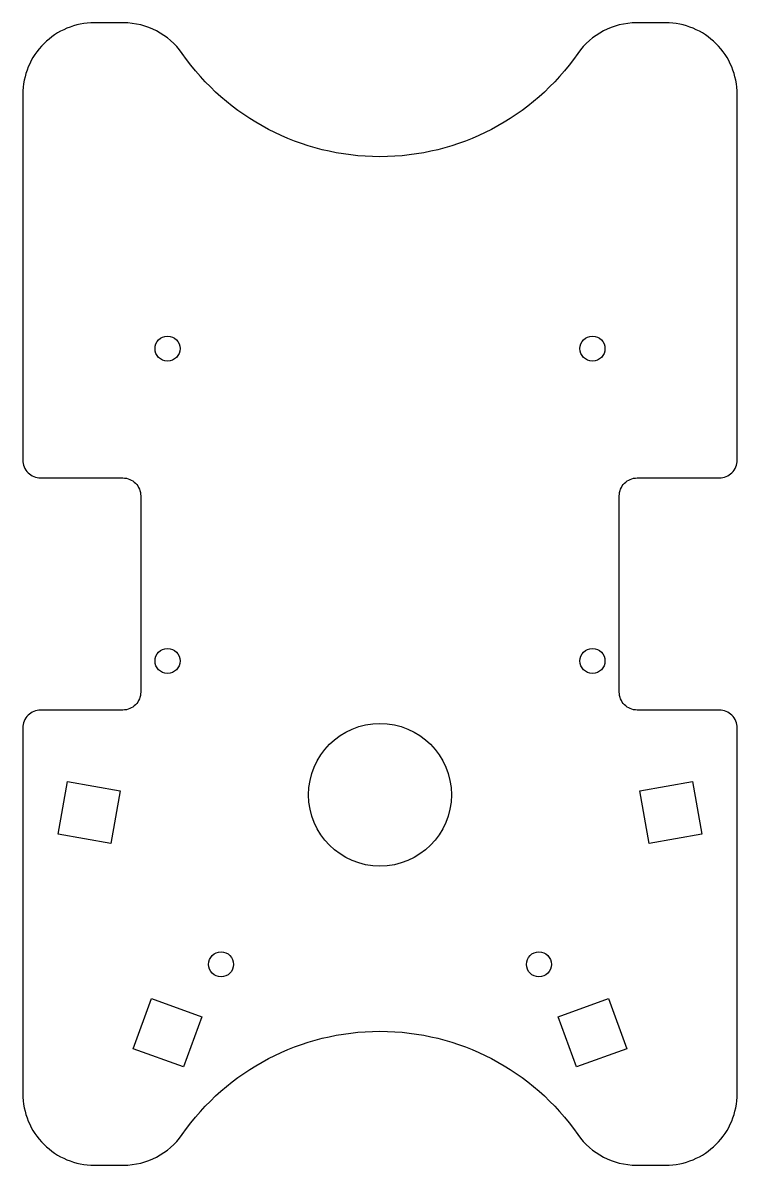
# Model space of a CAD drawing. Header units: millimetres. Extents: x -6.6 to 33.4, y -27 to 37.
import ezdxf

# ---------------------------------------------------------------- set-up
doc = ezdxf.new("R2010")
doc.units = ezdxf.units.MM
doc.layers.get('0').update_dxf_attribs({"linetype": 'CONTINUOUS'})

msp = doc.modelspace()

# ---------------------------------------------------------------- linework, layer by layer
msp.add_lwpolyline([(33.4, -2.5, 0.414214), (32.4, -1.5), (27.8, -1.5, -0.414214), (26.8, -0.5), (26.8, 10.5, -0.414214), (27.8, 11.5), (32.4, 11.5, 0.414214), (33.4, 12.5), (33.4, 33, 0.414214), (29.4, 37), (27.761, 37, 0.245393), (24.479, 35.286, -0.522233), (2.321, 35.286, 0.245393), (-0.961, 37), (-2.6, 37, 0.414214), (-6.6, 33), (-6.6, 12.5, 0.414214), (-5.6, 11.5), (-1, 11.5, -0.414214), (0, 10.5), (0, -0.5, -0.414214), (-1, -1.5), (-5.6, -1.5, 0.414214), (-6.6, -2.5), (-6.6, -23, 0.414214), (-2.6, -27), (-0.961, -27, 0.245393), (2.321, -25.286, -0.522233), (24.479, -25.286, 0.245393), (27.761, -27), (29.4, -27, 0.414214), (33.4, -23)], format="xyb", close=True)
for points in [[(-4.1, -5.5), (-1.146, -6.021), (-1.667, -8.975), (-4.621, -8.454)], [(31.421, -8.454), (28.467, -8.975), (27.946, -6.021), (30.9, -5.5)], [(-0.419, -20.474), (0.607, -17.655), (3.426, -18.681), (2.4, -21.5)], [(26.193, -17.655), (27.219, -20.474), (24.4, -21.5), (23.374, -18.681)]]:
    msp.add_lwpolyline(points, close=True)
for centre, radius in [((1.5, 18.75), 0.7), ((25.3, 18.75), 0.7), ((1.5, 1.25), 0.7), ((25.3, 1.25), 0.7), ((13.4, -6.25), 4), ((4.5, -15.75), 0.7), ((22.3, -15.75), 0.7)]:
    msp.add_circle(centre, radius)

doc.saveas('drawing.dxf')
